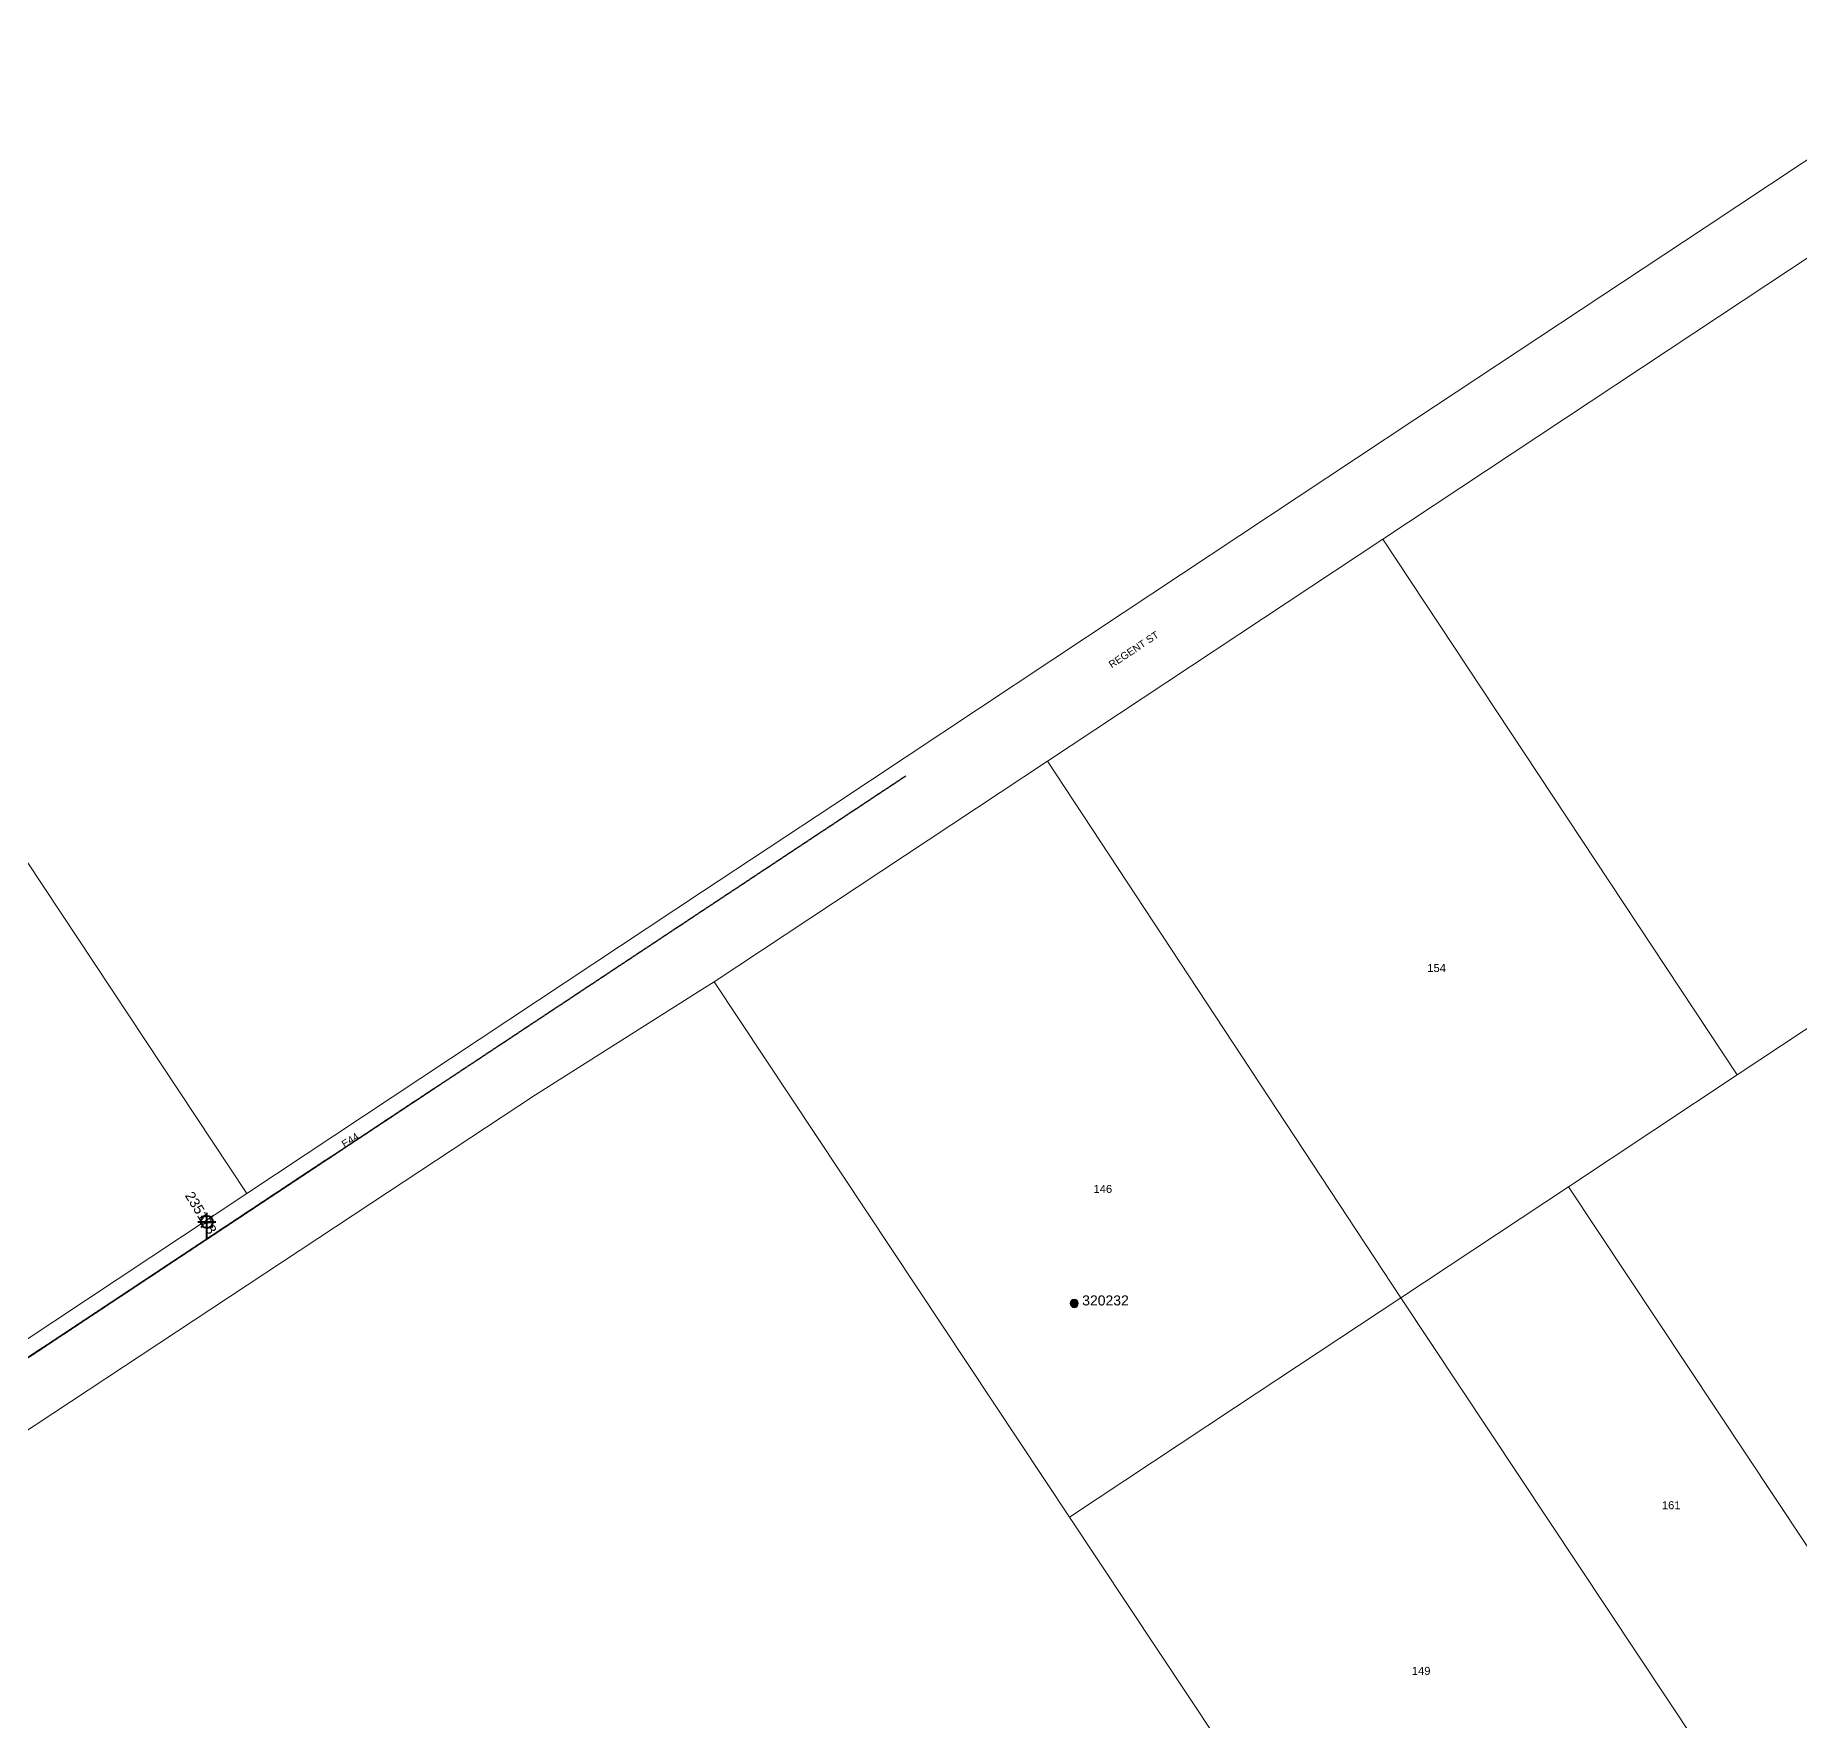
# Model space of a CAD drawing. Header units: metres. Extents: x 302064 to 304096, y 6268242 to 6271990.
# Drawn here: x 302943.7 to 303384.7, y 6271454.9 to 6271876.4 of the extents above; entities that cross this region are included whole.
import ezdxf
from ezdxf.enums import TextEntityAlignment as Align

# ---------------------------------------------------------------- set-up
doc = ezdxf.new("R2010")
doc.units = ezdxf.units.M
doc.linetypes.add('Cable Exist OH', pattern=[1, 1, 0])
doc.layers.get('0').update_dxf_attribs({"color": 6})
for name, color, linetype in [('_User_LV_Exist', 7, 'Continuous'), ('Equip_SP_SL_EXT', 7, 'Continuous'), ('Mains_HV_EXT', 1, 'Continuous'), ('Mains_LV_EXT', 5, 'Continuous'), ('Mains_SL_EXT', 3, 'Continuous'), ('SupportsOH_SP_TR_HV_LV_SL_EXT', 7, 'Continuous')]:
    doc.layers.add(name, color=color, linetype=linetype)
doc.layers.add('Cadastre Land Parcels_SP_EXT', color=7, linetype='Continuous', lineweight=5)
doc.layers.add('Cadastre Roads_SP_EXT', color=9, linetype='Continuous', lineweight=5)
doc.styles.add('iecARIAL', font='arial.ttf', dxfattribs={"height": 2})
doc.styles.add('POLE_LABEL', font='arial.ttf')
doc.styles.get("Standard").update_dxf_attribs({"font": 'arial.ttf'})

# ---------------------------------------------------------------- blocks, each defined once
blk = doc.blocks.new('SL_LANTERN_EXT')
at = {"lineweight": 40}
for p, q in [((-1.46, 5.68), (-1.06, 5.28)), ((0, 1.97), (0, 6.47)), ((1.46, 5.68), (1.06, 5.28)), ((-2.25, 4.22), (2.25, 4.22)), ((-1.46, 2.76), (-1.06, 3.16)), ((0, 0), (0, 2.72)), ((1.46, 2.76), (1.06, 3.16))]:
    blk.add_line(p, q, dxfattribs=at)
blk.add_circle((0, 4.22), 1.5, dxfattribs=at)
at = {"style": 'iecARIAL', "flags": 8}
blk.add_attdef('ASSET_NUM', (1.5, 1.5), '', height=2.5, dxfattribs=at)
for tag, p, height, flags in [('OPERATING_VOLTAGE', (0.98, -1.65), 0.2, 9), ('ORIENTATION', (0.98, -1.85), 0.2, 9), ('OWNED_BY', (0.98, -2.05), 0.2, 9), ('STATE', (0.98, -2.25), 0.2, 9), ('CONSTRUCTED_VOLTAGE', (0.98, -0.65), 0.2, 9), ('CONTROL_TYPE', (0.98, -0.85), 0.2, 9), ('LANTERN_PURPOSE', (0.98, -1.05), 0.2, 9), ('LANTERN_TYPE', (0.98, -1.25), 0.2, 9), ('NO_PHASES', (0.98, -1.45), 0.2, 9), ('USAGE', (0.98, -2.45), 0.2, 9), ('CEXIST', (0.98, -2.65), 0.2, 9), ('CNEW', (0.98, -2.85), 0.2, 9), ('CNUMBER', (0.98, -3.05), 0.2, 9), ('CREMOVE', (0.98, -3.25), 0.2, 9), ('CREPLACE', (0.98, -3.45), 0.2, 9), ('LKINGHEIGHT', (0.98, -3.65), 0.2, 9), ('LBRACKET', (0.98, -3.85), 0.2, 9), ('LBRACKETVOCAB', (0.98, -4.05), 0.2, 9), ('LCATEGORY', (0.98, -4.25), 0.2, 9), ('LCHARGE1', (0.98, -4.45), 0.2, 9), ('LNUMBER', (2.18, -3.25), 2.5, 8), ('LCHARGE1PERCENT', (0.98, -4.65), 0.2, 9), ('LCHARGE2', (0.98, -4.85), 0.2, 9), ('LCHARGE2PERCENT', (0.98, -5.05), 0.2, 9), ('LCHARGE3', (0.98, -5.25), 0.2, 9), ('LCHARGE3PERCENT', (0.98, -5.45), 0.2, 9), ('LEXIST', (0.98, -5.65), 0.2, 9), ('LLAMP', (0.98, -5.85), 0.2, 9), ('LLAMPVOCAB', (0.98, -6.05), 0.2, 9), ('LMAST', (0.98, -6.25), 0.2, 9), ('LMASTVOCAB', (0.98, -6.45), 0.2, 9), ('LNEW', (0.98, -6.65), 0.2, 9), ('LANTNUMBER', (0.98, -6.85), 0.2, 9), ('LOUTREACH', (0.98, -7.25), 0.2, 9), ('LOUTREACHVOCAB', (0.98, -7.45), 0.2, 9), ('LRATECODE', (0.98, -7.65), 0.2, 9), ('LREMOVE', (0.98, -7.85), 0.2, 9), ('LREPLACE', (0.98, -8.05), 0.2, 9), ('LTYPE', (0.98, -8.25), 0.2, 9), ('LTYPEVOCAB', (0.98, -8.45), 0.2, 9), ('LEGEND', (0.98, -8.65), 0.2, 9), ('LOCATION', (0.98, -8.85), 0.2, 9), ('STREETNAME', (0.98, -9.25), 0.2, 9), ('SUBURB', (0.98, -9.45), 0.2, 1), ('NOTES', (0.98, -9.05), 0.2, 9)]:
    blk.add_attdef(tag, p, '', height=height, dxfattribs=dict(flags=flags))
blk = doc.blocks.new('POLE_EXT')
blk.add_hatch(color=256).paths.add_polyline_path([(-1, 0, 1), (1, 0, 1)])
blk.add_lwpolyline([(-1, 0, 1), (1, 0, 1)], format="xyb", close=True)
for tag, height, flags, p in [('pNumber', 2.5, 8, (-17.84, 2.07)), ('OWNED_BY', 0.2, 9, (1.35, -0.4)), ('SPECIAL_USE', 0.2, 9, (1.35, -0.8)), ('STATE', 0.2, 9, (1.35, -1)), ('cLV', 0.2, 9, (1.35, -1.4)), ('hDepth', 0.2, 9, (1.35, -1.6)), ('hDia', 0.2, 9, (1.35, -1.8)), ('cHV', 0.2, 9, (1.35, -2)), ('cLinedev', 0.2, 9, (1.35, -3.4)), ('pExisting', 0.2, 9, (1.35, -3.8)), ('pFooting', 0.2, 9, (1.35, -4.4)), ('PARENT', 0.2, 9, (1.35, -0.6)), ('USAGE', 0.2, 9, (1.35, -1.2)), ('LBRACKET', 0.2, 9, (1.35, -2.2)), ('LExisting', 0.2, 9, (1.35, -2.4)), ('LANTNUMBER', 0.2, 9, (1.35, -2.6)), ('LOther', 0.2, 9, (1.35, -2.8)), ('LRemove', 0.2, 9, (1.35, -3)), ('LEGEND', 0.2, 9, (1.35, -3.2)), ('LOCATION', 0.2, 9, (1.35, -3.6)), ('PFNUMBER', 0.2, 9, (1.35, -4)), ('NEWPFNUMBER', 0.2, 9, (1.35, -4.2)), ('pNew', 0.2, 9, (1.35, -4.6)), ('pRelocate', 0.2, 9, (1.35, -5)), ('pRemove', 0.2, 9, (1.35, -5.2)), ('pReplace', 0.2, 9, (1.35, -5.4)), ('pStay', 0.2, 9, (1.35, -5.6)), ('pType', 0.2, 9, (1.35, -5.8)), ('cspan', 0.2, 9, (1.35, -6)), ('STREETNAME', 0.2, 9, (1.35, -6.2)), ('SUBURB', 0.2, 9, (1.35, -6.4)), ('OPERATED_BY', 0.2, 9, (1.36, -7.01)), ('NOTES', 0.2, 9, (1.35, -6.6)), ('MAINTAINED_BY', 0.2, 9, (1.36, -6.81))]:
    blk.add_attdef(tag, text='', height=height, dxfattribs=dict(flags=flags)).set_placement(p, align=Align.MIDDLE_LEFT)
at = {"style": 'POLE_LABEL'}
for tag, height, flags, p in [('STRUCTURE_PLANT_NUMBER', 0.2, 9, (1.35, 0.03)), ('ASSET_NUM', 2.5, 8, (2, 2)), ('STREET_CODE', 0.2, 9, (1.35, -0.2))]:
    blk.add_attdef(tag, text='', height=height, dxfattribs=dict(at, flags=flags)).set_placement(p, align=Align.MIDDLE_LEFT)
at = {"flags": 1}
blk.add_attdef('Z', (1.35, -7.33), '', height=0.2, dxfattribs=at)

msp = doc.modelspace()

# ---------------------------------------------------------------- linework, layer by layer
at = {"layer": '_User_LV_Exist', "linetype": 'Cable Exist OH'}
msp.add_lwpolyline([(303043.67, 6271613.2091), (302986.758, 6271575.501), (302933.2441, 6271540.0379), (302881.1609, 6271505.518)], dxfattribs=at)
at = {"layer": 'Cadastre Land Parcels_SP_EXT', "linetype": 'Continuous'}
for points in [[(302996.509, 6271586.755), (302869.467, 6271778.543), (302868.659, 6271779.769), (302839.189, 6271760.295), (302822.774, 6271749.426), (302796.124, 6271731.719), (302924.176, 6271538.82), (302996.509, 6271586.755)], [(303326.933, 6271588.469), (303369.104, 6271616.397), (303280.492, 6271750.366), (303196.659, 6271694.865), (303285.007, 6271560.696), (303326.933, 6271588.469)], [(303202.179, 6271505.86), (303243.735, 6271533.367), (303285.007, 6271560.696), (303196.659, 6271694.865), (303113.367, 6271639.704), (303202.179, 6271505.86)], [(303541.36, 6271538.262), (303453.126, 6271672.062), (303369.104, 6271616.397), (303326.933, 6271588.469), (303415.589, 6271454.93), (303457.766, 6271482.88), (303541.36, 6271538.262)], [(303415.589, 6271454.93), (303326.933, 6271588.469), (303285.007, 6271560.696), (303373.665, 6271427.154), (303415.589, 6271454.93)], [(303373.665, 6271427.154), (303285.007, 6271560.696), (303243.735, 6271533.367), (303202.179, 6271505.86), (303290.843, 6271372.288), (303331.229, 6271399.015), (303373.665, 6271427.154)]]:
    msp.add_lwpolyline(points, close=True, dxfattribs=at)
msp.add_lwpolyline([(303290.843, 6271372.288), (303202.179, 6271505.86), (303202.179, 6271505.86), (303113.367, 6271639.704), (303110.961, 6271638.182), (303068.713, 6271611.454), (303027.54, 6271584.269), (302943.584, 6271528.829)], dxfattribs=at)
at = {"layer": 'Cadastre Roads_SP_EXT', "linetype": 'Continuous'}
msp.add_lwpolyline([(303433.575, 6271876.395), (303361.114, 6271828.363), (303288.56, 6271780.301), (303215.631, 6271731.959), (303143.284, 6271683.995), (303110.46, 6271662.263), (303069.223, 6271634.96), (302996.509, 6271586.755), (302924.176, 6271538.82), (302850.803, 6271490.187), (302856.112, 6271483.128), (302862.197, 6271475.039), (302943.584, 6271528.829), (303027.54, 6271584.269), (303068.713, 6271611.454), (303110.961, 6271638.182), (303113.367, 6271639.704), (303196.659, 6271694.865), (303280.492, 6271750.366), (303364.717, 6271806.127), (303446.805, 6271860.535)], dxfattribs=at)
at = {"layer": 'Mains_HV_EXT', "linetype": 'Cable Exist OH'}
msp.add_lwpolyline([(302834.2829, 6271480.8132), (302881.1611, 6271505.518), (303161.288, 6271691.2239)], dxfattribs=at)
at = {"layer": 'Mains_LV_EXT', "linetype": 'Cable Exist OH'}
msp.add_lwpolyline([(303043.67, 6271613.2091), (302986.758, 6271575.501), (302933.2441, 6271540.0379), (302881.1609, 6271505.518)], dxfattribs=at)
at = {"layer": 'Mains_SL_EXT', "linetype": 'Cable Exist OH'}
for points in [[(303043.67, 6271613.209), (302986.758, 6271575.5011), (302986.6145, 6271575.406)], [(302986.6145, 6271575.406), (302933.3548, 6271540.1115)]]:
    msp.add_lwpolyline(points, dxfattribs=at)

# ---------------------------------------------------------------- block references
at = {"layer": 'Equip_SP_SL_EXT'}
ref = msp.add_blockref('SL_LANTERN_EXT', (302986.5762, 6271575.4638), dxfattribs=at)
ref.add_attrib('ASSET_NUM', '235178', dxfattribs={"layer": '0', "height": 2.5, "rotation": 301.209133, "style": 'iecARIAL'}).set_placement((302988.0762, 6271576.9638), align=Align.MIDDLE_RIGHT)
at = {"layer": 'SupportsOH_SP_TR_HV_LV_SL_EXT'}
ref = msp.add_blockref('POLE_EXT', (303203.369, 6271559.272), dxfattribs=at)
ref.add_attrib('ASSET_NUM', '320232', dxfattribs={"layer": '0', "height": 2.5, "style": 'POLE_LABEL'}).set_placement((303205.369, 6271560.022), align=Align.MIDDLE_LEFT)

# ---------------------------------------------------------------- texts
at = {"layer": 'Cadastre Land Parcels_SP_EXT'}
for s, p in [('154', (303291.639, 6271642.1586)), ('146', (303208.1894, 6271586.8984)), ('161', (303350.2985, 6271507.8123)), ('149', (303287.7763, 6271466.3967))]:
    msp.add_text(s, height=2, dxfattribs=at).set_placement(p)
at = {"layer": 'Cadastre Roads_SP_EXT'}
msp.add_text('REGENT ST', height=1.8, rotation=33.526169, dxfattribs=at).set_placement((303212.7461, 6271718.0615))
at = {"layer": 'Mains_LV_EXT'}
msp.add_text('E44', height=1.8, rotation=32.28809, dxfattribs=at).set_placement((303020.958, 6271598.161))

doc.saveas('drawing.dxf')
